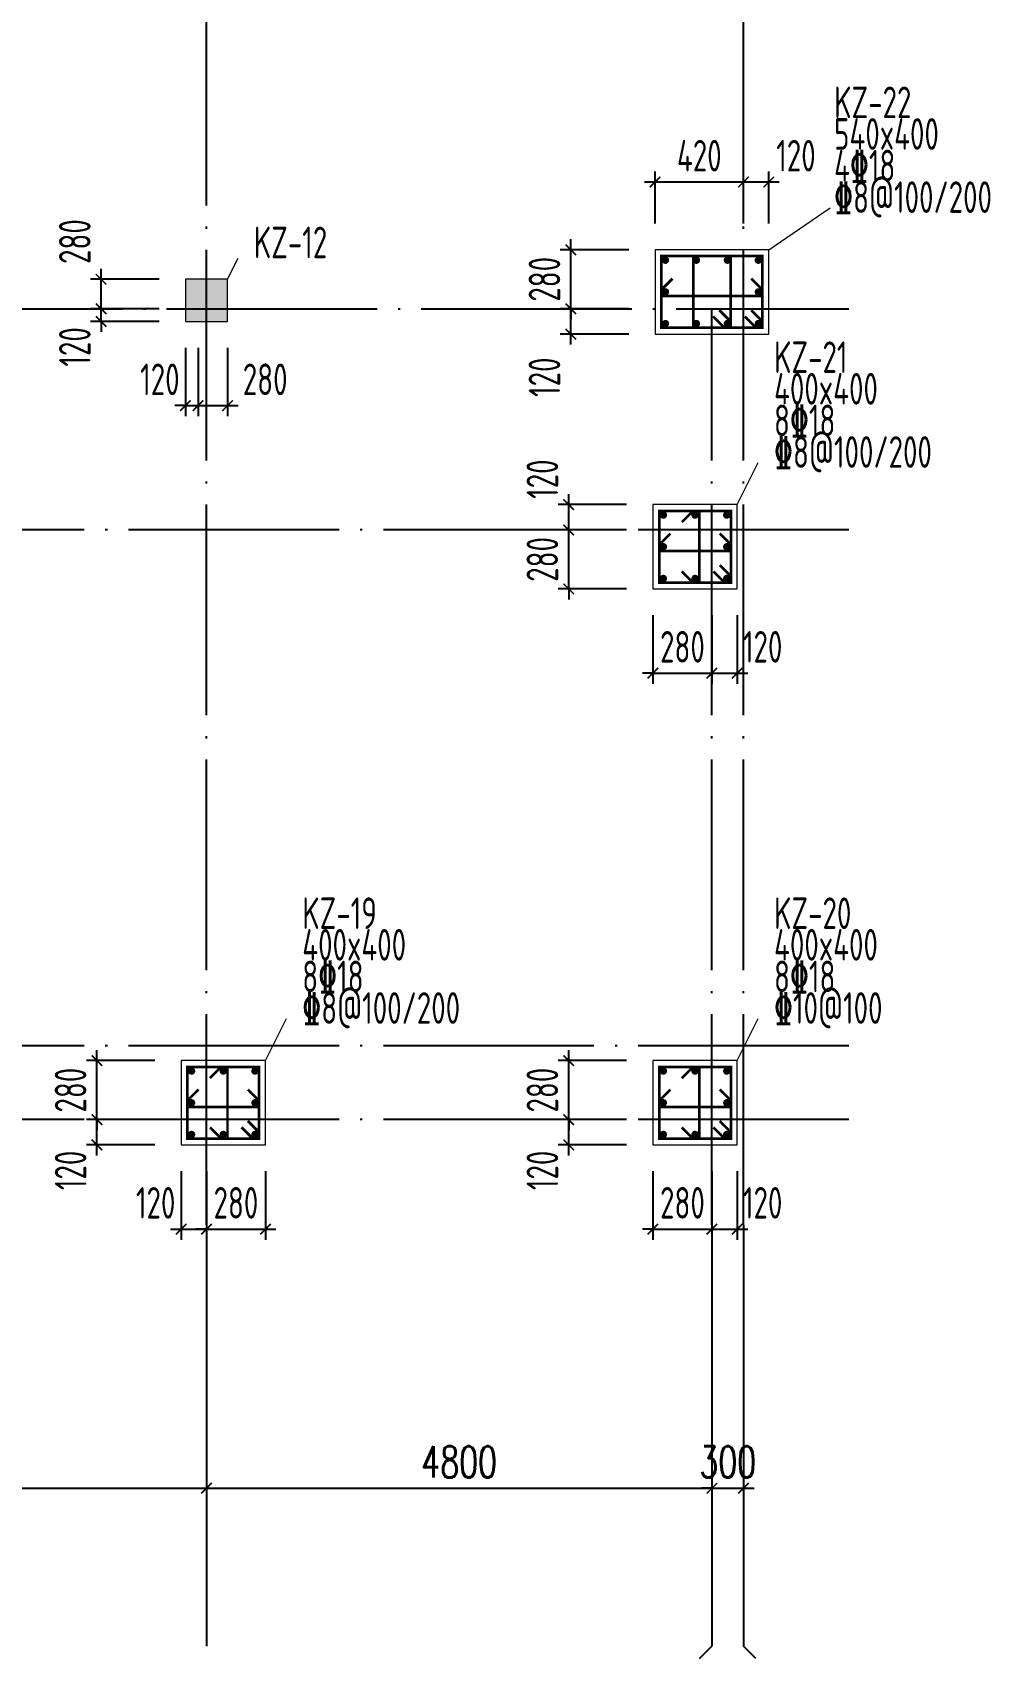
# Model space of a CAD drawing. Extents: x -638872 to -278819, y -139534 to 213996.
# Drawn here: x -574711 to -565615, y 18669 to 34109 of the extents above; entities that cross this region are included whole.
import ezdxf

# ---------------------------------------------------------------- set-up
doc = ezdxf.new("R2010")
doc.units = 0
doc.header["$LTSCALE"] = 1000
doc.header["$MEASUREMENT"] = 0
doc.linetypes.add('DOTE', pattern=[2.42, 2, -0.2, 0.02, -0.2])
doc.layers.get('0').update_dxf_attribs({"linetype": 'CONTINUOUS'})
doc.layers.get('Defpoints').update_dxf_attribs({"linetype": 'CONTINUOUS'})
for name, color, linetype in [('AXIS', 171, 'CONTINUOUS'), ('DOTE', 14, 'DOTE'), ('S_PCOLUMHOOPBAR', 24, 'CONTINUOUS')]:
    doc.layers.add(name, color=color, linetype=linetype)
for name, color, linetype, lineweight in [('COLU', 7, 'CONTINUOUS', 0), ('COLU_DIM', 3, 'CONTINUOUS', 0), ('COLU_HATCH', 251, 'CONTINUOUS', 0), ('DIM', 3, 'CONTINUOUS', 0), ('S_PColumMainBar', 14, 'CONTINUOUS', 25), ('柱集中标注', 2, 'CONTINUOUS', 18)]:
    doc.layers.add(name, color=color, linetype=linetype, lineweight=lineweight)
doc.styles.add('_TCH_DIM_T3', font='SIMPLEX', dxfattribs={"width": 0.705882, "bigfont": 'GBCBIG'})
doc.styles.add('FromPkpm', font='Pkpmeng', dxfattribs={"width": 0.7, "bigfont": 'hztxt'})
doc.styles.add('TSSD_Dimension', font='tssdeng.shx', dxfattribs={"width": 0.7, "bigfont": 'hztxt.shx'})
doc.dimstyles.new('_TCH_ARCH&&100', dxfattribs={"dimtxt": 297.5, "dimasz": 100, "dimexe": 250, "dimexo": 300, "dimgap": 100, "dimtad": 1, "dimdec": 0, "dimzin": 0, "dimdsep": 46, "dimtxsty": '_TCH_DIM_T3', "dimblk": 'ARCHTICK', "dimcen": 0.09, "dimclrt": 7, "dimazin": 2, "dimtfac": 1, "dimtdec": 0, "dimtix": 1, "dimtmove": 2, "dimatfit": 3, "dimfxl": 0, "dimtolj": 1, "dimtzin": 0, "dimarcsym": 0})
doc.dimstyles.new('TSSD_100_100', dxfattribs={"dimtxt": 300, "dimasz": 100, "dimexe": 100, "dimexo": 250, "dimgap": 100, "dimtad": 1, "dimdec": 0, "dimzin": 0, "dimdsep": 46, "dimtxsty": 'TSSD_Dimension', "dimblk": 'ARCHTICK', "dimblk1": 'ARCHTICK', "dimblk2": 'ARCHTICK', "dimcen": 0, "dimdle": 100, "dimclrt": 7, "dimadec": 0, "dimazin": 0, "dimtfac": 1, "dimtdec": 0, "dimtix": 1, "dimtmove": 2, "dimatfit": 3, "dimfxl": 0, "dimtolj": 1, "dimtzin": 0, "dimarcsym": 0})
doc.dimstyles.new('TSSD_50_100', dxfattribs={"dimtxt": 300, "dimasz": 100, "dimexe": 100, "dimexo": 250, "dimgap": 100, "dimtad": 1, "dimdec": 0, "dimlfac": 0.5, "dimzin": 0, "dimdsep": 46, "dimtxsty": 'TSSD_Dimension', "dimblk": 'ARCHTICK', "dimblk1": 'ARCHTICK', "dimblk2": 'ARCHTICK', "dimcen": 0, "dimdle": 100, "dimclrt": 7, "dimadec": 0, "dimazin": 0, "dimtfac": 1, "dimtdec": 0, "dimtix": 1, "dimtmove": 2, "dimatfit": 3, "dimfxl": 0, "dimtolj": 1, "dimtzin": 0, "dimarcsym": 0})

# ---------------------------------------------------------------- blocks, each defined once
blk = doc.blocks.new('_ArchTick')
at = {"color": 0, "linetype": 'ByBlock', "const_width": 0.15}
blk.add_lwpolyline([(-0.5, -0.5), (0.5, 0.5)], dxfattribs=at)
blk = doc.blocks.new('*D335')
at = {"layer": 'COLU_DIM', "color": 0, "lineweight": -2}
for p, q in [((-569600, 32046), (-569600, 32146)), ((-569050, 32046), (-569700, 32046)), ((-569600, 31486), (-569600, 32046)), ((-569050, 31486), (-569700, 31486)), ((-569600, 31486), (-569600, 31386))]:
    blk.add_line(p, q, dxfattribs=at)
at = {"layer": 'Defpoints', "color": 0}
for p in [(-569600, 32046), (-568800, 32046), (-568800, 31486)]:
    blk.add_point(p, dxfattribs=at)
at = {"layer": 'COLU_DIM', "color": 0, "lineweight": -2, "xscale": 100, "yscale": 100, "zscale": 100}
for p, rotation in [((-569600, 32046), 270), ((-569600, 31486), 90)]:
    blk.add_blockref('_ArchTick', p, dxfattribs=dict(at, rotation=rotation))
at = {"layer": 'COLU_DIM', "color": 7, "insert": (-569850, 31766), "char_height": 300, "attachment_point": 5, "rotation": 90, "style": 'TSSD_Dimension'}
blk.add_mtext('\\A1;280', dxfattribs=at)
blk = doc.blocks.new('*D336')
at = {"layer": 'COLU_DIM', "color": 0, "lineweight": -2}
for p, q in [((-568820, 28576), (-568820, 27926)), ((-568260, 28576), (-568260, 27926)), ((-568820, 28026), (-568920, 28026)), ((-568820, 28026), (-568260, 28026)), ((-568260, 28026), (-568160, 28026))]:
    blk.add_line(p, q, dxfattribs=at)
at = {"layer": 'Defpoints', "color": 0}
for p in [(-568820, 28826), (-568260, 28826), (-568260, 28026)]:
    blk.add_point(p, dxfattribs=at)
at = {"layer": 'COLU_DIM', "color": 0, "lineweight": -2, "xscale": 100, "yscale": 100, "zscale": 100}
blk.add_blockref('_ArchTick', (-568820, 28026), dxfattribs=at)
at = {"layer": 'COLU_DIM', "color": 0, "lineweight": -2, "xscale": 100, "yscale": 100, "zscale": 100, "rotation": 180}
blk.add_blockref('_ArchTick', (-568260, 28026), dxfattribs=at)
at = {"layer": 'COLU_DIM', "color": 7, "insert": (-568540, 28276), "char_height": 300, "attachment_point": 5, "style": 'TSSD_Dimension'}
blk.add_mtext('\\A1;280', dxfattribs=at)
blk = doc.blocks.new('*D337')
at = {"layer": 'COLU_DIM', "color": 0, "lineweight": -2}
for p, q in [((-568260, 28576), (-568260, 27926)), ((-568020, 28576), (-568020, 27926)), ((-568360, 28026), (-567920, 28026))]:
    blk.add_line(p, q, dxfattribs=at)
at = {"layer": 'Defpoints', "color": 0}
for p in [(-568260, 28826), (-568020, 28826), (-568020, 28026)]:
    blk.add_point(p, dxfattribs=at)
at = {"layer": 'COLU_DIM', "color": 0, "lineweight": -2, "xscale": 100, "yscale": 100, "zscale": 100, "rotation": 180}
blk.add_blockref('_ArchTick', (-568260, 28026), dxfattribs=at)
at = {"layer": 'COLU_DIM', "color": 0, "lineweight": -2, "xscale": 100, "yscale": 100, "zscale": 100}
blk.add_blockref('_ArchTick', (-568020, 28026), dxfattribs=at)
at = {"layer": 'COLU_DIM', "color": 7, "insert": (-567778, 28276), "char_height": 300, "attachment_point": 5, "style": 'TSSD_Dimension'}
blk.add_mtext('\\A1;120', dxfattribs=at)
blk = doc.blocks.new('*D338')
at = {"layer": 'COLU_DIM', "color": 0, "lineweight": -2}
for p, q in [((-569070, 29386), (-569720, 29386)), ((-569620, 29386), (-569620, 29486)), ((-569620, 28826), (-569620, 29386)), ((-569070, 28826), (-569720, 28826)), ((-569620, 28826), (-569620, 28726))]:
    blk.add_line(p, q, dxfattribs=at)
at = {"layer": 'Defpoints', "color": 0}
for p in [(-569620, 29386), (-568820, 29386), (-568820, 28826)]:
    blk.add_point(p, dxfattribs=at)
at = {"layer": 'COLU_DIM', "color": 0, "lineweight": -2, "xscale": 100, "yscale": 100, "zscale": 100}
for p, rotation in [((-569620, 29386), 270), ((-569620, 28826), 90)]:
    blk.add_blockref('_ArchTick', p, dxfattribs=dict(at, rotation=rotation))
at = {"layer": 'COLU_DIM', "color": 7, "insert": (-569870, 29106), "char_height": 300, "attachment_point": 5, "rotation": 90, "style": 'TSSD_Dimension'}
blk.add_mtext('\\A1;280', dxfattribs=at)
blk = doc.blocks.new('*D339')
at = {"layer": 'COLU_DIM', "color": 0, "lineweight": -2}
for p, q in [((-569620, 29286), (-569620, 29726)), ((-569070, 29626), (-569720, 29626)), ((-569070, 29386), (-569720, 29386))]:
    blk.add_line(p, q, dxfattribs=at)
at = {"layer": 'Defpoints', "color": 0}
for p in [(-569620, 29626), (-568820, 29626), (-568820, 29386)]:
    blk.add_point(p, dxfattribs=at)
at = {"layer": 'COLU_DIM', "color": 0, "lineweight": -2, "xscale": 100, "yscale": 100, "zscale": 100}
for p, rotation in [((-569620, 29626), 90), ((-569620, 29386), 270)]:
    blk.add_blockref('_ArchTick', p, dxfattribs=dict(at, rotation=rotation))
at = {"layer": 'COLU_DIM', "color": 7, "insert": (-569870, 29868), "char_height": 300, "attachment_point": 5, "rotation": 90, "style": 'TSSD_Dimension'}
blk.add_mtext('\\A1;120', dxfattribs=at)
blk = doc.blocks.new('*D378')
at = {"layer": 'COLU_DIM', "color": 0, "lineweight": -2}
for p, q in [((-568820, 23296), (-568820, 22646)), ((-568260, 23296), (-568260, 22646)), ((-568820, 22746), (-568920, 22746)), ((-568820, 22746), (-568260, 22746)), ((-568260, 22746), (-568160, 22746))]:
    blk.add_line(p, q, dxfattribs=at)
at = {"layer": 'Defpoints', "color": 0}
for p in [(-568820, 23546), (-568260, 23546), (-568260, 22746)]:
    blk.add_point(p, dxfattribs=at)
at = {"layer": 'COLU_DIM', "color": 0, "lineweight": -2, "xscale": 100, "yscale": 100, "zscale": 100}
blk.add_blockref('_ArchTick', (-568820, 22746), dxfattribs=at)
at = {"layer": 'COLU_DIM', "color": 0, "lineweight": -2, "xscale": 100, "yscale": 100, "zscale": 100, "rotation": 180}
blk.add_blockref('_ArchTick', (-568260, 22746), dxfattribs=at)
at = {"layer": 'COLU_DIM', "color": 7, "insert": (-568540, 22996), "char_height": 300, "attachment_point": 5, "style": 'TSSD_Dimension'}
blk.add_mtext('\\A1;280', dxfattribs=at)
blk = doc.blocks.new('*D379')
at = {"layer": 'COLU_DIM', "color": 0, "lineweight": -2}
for p, q in [((-568260, 23296), (-568260, 22646)), ((-568020, 23296), (-568020, 22646)), ((-568360, 22746), (-567920, 22746))]:
    blk.add_line(p, q, dxfattribs=at)
at = {"layer": 'Defpoints', "color": 0}
for p in [(-568260, 23546), (-568020, 23546), (-568020, 22746)]:
    blk.add_point(p, dxfattribs=at)
at = {"layer": 'COLU_DIM', "color": 0, "lineweight": -2, "xscale": 100, "yscale": 100, "zscale": 100, "rotation": 180}
blk.add_blockref('_ArchTick', (-568260, 22746), dxfattribs=at)
at = {"layer": 'COLU_DIM', "color": 0, "lineweight": -2, "xscale": 100, "yscale": 100, "zscale": 100}
blk.add_blockref('_ArchTick', (-568020, 22746), dxfattribs=at)
at = {"layer": 'COLU_DIM', "color": 7, "insert": (-567778, 22996), "char_height": 300, "attachment_point": 5, "style": 'TSSD_Dimension'}
blk.add_mtext('\\A1;120', dxfattribs=at)
blk = doc.blocks.new('*D380')
at = {"layer": 'COLU_DIM', "color": 0, "lineweight": -2}
for p, q in [((-569070, 23786), (-569720, 23786)), ((-569620, 23446), (-569620, 23886)), ((-569070, 23546), (-569720, 23546))]:
    blk.add_line(p, q, dxfattribs=at)
at = {"layer": 'Defpoints', "color": 0}
for p in [(-569620, 23786), (-568820, 23786), (-568820, 23546)]:
    blk.add_point(p, dxfattribs=at)
at = {"layer": 'COLU_DIM', "color": 0, "lineweight": -2, "xscale": 100, "yscale": 100, "zscale": 100}
for p, rotation in [((-569620, 23786), 90), ((-569620, 23546), 270)]:
    blk.add_blockref('_ArchTick', p, dxfattribs=dict(at, rotation=rotation))
at = {"layer": 'COLU_DIM', "color": 7, "insert": (-569870, 23304), "char_height": 300, "attachment_point": 5, "rotation": 90, "style": 'TSSD_Dimension'}
blk.add_mtext('\\A1;120', dxfattribs=at)
blk = doc.blocks.new('*D381')
at = {"layer": 'COLU_DIM', "color": 0, "lineweight": -2}
for p, q in [((-569620, 24346), (-569620, 24446)), ((-569070, 24346), (-569720, 24346)), ((-569620, 23786), (-569620, 24346)), ((-569070, 23786), (-569720, 23786)), ((-569620, 23786), (-569620, 23686))]:
    blk.add_line(p, q, dxfattribs=at)
at = {"layer": 'Defpoints', "color": 0}
for p in [(-569620, 24346), (-568820, 24346), (-568820, 23786)]:
    blk.add_point(p, dxfattribs=at)
at = {"layer": 'COLU_DIM', "color": 0, "lineweight": -2, "xscale": 100, "yscale": 100, "zscale": 100}
for p, rotation in [((-569620, 24346), 270), ((-569620, 23786), 90)]:
    blk.add_blockref('_ArchTick', p, dxfattribs=dict(at, rotation=rotation))
at = {"layer": 'COLU_DIM', "color": 7, "insert": (-569870, 24066), "char_height": 300, "attachment_point": 5, "rotation": 90, "style": 'TSSD_Dimension'}
blk.add_mtext('\\A1;280', dxfattribs=at)
blk = doc.blocks.new('*D382')
at = {"layer": 'COLU_DIM', "color": 0, "lineweight": -2}
for p, q in [((-573300, 23296), (-573300, 22646)), ((-573060, 23296), (-573060, 22646)), ((-573400, 22746), (-572960, 22746))]:
    blk.add_line(p, q, dxfattribs=at)
at = {"layer": 'Defpoints', "color": 0}
for p in [(-573300, 23546), (-573060, 23546), (-573060, 22746)]:
    blk.add_point(p, dxfattribs=at)
at = {"layer": 'COLU_DIM', "color": 0, "lineweight": -2, "xscale": 100, "yscale": 100, "zscale": 100, "rotation": 180}
blk.add_blockref('_ArchTick', (-573300, 22746), dxfattribs=at)
at = {"layer": 'COLU_DIM', "color": 0, "lineweight": -2, "xscale": 100, "yscale": 100, "zscale": 100}
blk.add_blockref('_ArchTick', (-573060, 22746), dxfattribs=at)
at = {"layer": 'COLU_DIM', "color": 7, "insert": (-573542, 22996), "char_height": 300, "attachment_point": 5, "style": 'TSSD_Dimension'}
blk.add_mtext('\\A1;120', dxfattribs=at)
blk = doc.blocks.new('*D383')
at = {"layer": 'COLU_DIM', "color": 0, "lineweight": -2}
for p, q in [((-573060, 23296), (-573060, 22646)), ((-572500, 23296), (-572500, 22646)), ((-573060, 22746), (-573160, 22746)), ((-573060, 22746), (-572500, 22746)), ((-572500, 22746), (-572400, 22746))]:
    blk.add_line(p, q, dxfattribs=at)
at = {"layer": 'Defpoints', "color": 0}
for p in [(-573060, 23546), (-572500, 23546), (-572500, 22746)]:
    blk.add_point(p, dxfattribs=at)
at = {"layer": 'COLU_DIM', "color": 0, "lineweight": -2, "xscale": 100, "yscale": 100, "zscale": 100}
blk.add_blockref('_ArchTick', (-573060, 22746), dxfattribs=at)
at = {"layer": 'COLU_DIM', "color": 0, "lineweight": -2, "xscale": 100, "yscale": 100, "zscale": 100, "rotation": 180}
blk.add_blockref('_ArchTick', (-572500, 22746), dxfattribs=at)
at = {"layer": 'COLU_DIM', "color": 7, "insert": (-572780, 22996), "char_height": 300, "attachment_point": 5, "style": 'TSSD_Dimension'}
blk.add_mtext('\\A1;280', dxfattribs=at)
blk = doc.blocks.new('*D384')
at = {"layer": 'COLU_DIM', "color": 0, "lineweight": -2}
for p, q in [((-573550, 23786), (-574200, 23786)), ((-574100, 23446), (-574100, 23886)), ((-573550, 23546), (-574200, 23546))]:
    blk.add_line(p, q, dxfattribs=at)
at = {"layer": 'Defpoints', "color": 0}
for p in [(-574100, 23786), (-573300, 23786), (-573300, 23546)]:
    blk.add_point(p, dxfattribs=at)
at = {"layer": 'COLU_DIM', "color": 0, "lineweight": -2, "xscale": 100, "yscale": 100, "zscale": 100}
for p, rotation in [((-574100, 23786), 90), ((-574100, 23546), 270)]:
    blk.add_blockref('_ArchTick', p, dxfattribs=dict(at, rotation=rotation))
at = {"layer": 'COLU_DIM', "color": 7, "insert": (-574350, 23304), "char_height": 300, "attachment_point": 5, "rotation": 90, "style": 'TSSD_Dimension'}
blk.add_mtext('\\A1;120', dxfattribs=at)
blk = doc.blocks.new('*D385')
at = {"layer": 'COLU_DIM', "color": 0, "lineweight": -2}
for p, q in [((-574100, 24346), (-574100, 24446)), ((-573550, 24346), (-574200, 24346)), ((-574100, 23786), (-574100, 24346)), ((-573550, 23786), (-574200, 23786)), ((-574100, 23786), (-574100, 23686))]:
    blk.add_line(p, q, dxfattribs=at)
at = {"layer": 'Defpoints', "color": 0}
for p in [(-574100, 24346), (-573300, 24346), (-573300, 23786)]:
    blk.add_point(p, dxfattribs=at)
at = {"layer": 'COLU_DIM', "color": 0, "lineweight": -2, "xscale": 100, "yscale": 100, "zscale": 100}
for p, rotation in [((-574100, 24346), 270), ((-574100, 23786), 90)]:
    blk.add_blockref('_ArchTick', p, dxfattribs=dict(at, rotation=rotation))
at = {"layer": 'COLU_DIM', "color": 7, "insert": (-574350, 24066), "char_height": 300, "attachment_point": 5, "rotation": 90, "style": 'TSSD_Dimension'}
blk.add_mtext('\\A1;280', dxfattribs=at)
blk = doc.blocks.new('*D406')
at = {"layer": 'COLU_DIM', "color": 0, "lineweight": -2}
for p, q in [((-573260, 31116), (-573260, 30466)), ((-573140, 31116), (-573140, 30466)), ((-573260, 30566), (-573360, 30566)), ((-573260, 30566), (-573140, 30566)), ((-573140, 30566), (-573040, 30566))]:
    blk.add_line(p, q, dxfattribs=at)
at = {"layer": 'Defpoints', "color": 0}
for p in [(-573260, 31366), (-573140, 31366), (-573140, 30566)]:
    blk.add_point(p, dxfattribs=at)
at = {"layer": 'COLU_DIM', "color": 0, "lineweight": -2, "xscale": 100, "yscale": 100, "zscale": 100}
blk.add_blockref('_ArchTick', (-573260, 30566), dxfattribs=at)
at = {"layer": 'COLU_DIM', "color": 0, "lineweight": -2, "xscale": 100, "yscale": 100, "zscale": 100, "rotation": 180}
blk.add_blockref('_ArchTick', (-573140, 30566), dxfattribs=at)
at = {"layer": 'COLU_DIM', "color": 7, "insert": (-573502, 30816), "char_height": 300, "attachment_point": 5, "style": 'TSSD_Dimension'}
blk.add_mtext('\\A1;120', dxfattribs=at)
blk = doc.blocks.new('*D407')
at = {"layer": 'COLU_DIM', "color": 0, "lineweight": -2}
for p, q in [((-573140, 31116), (-573140, 30466)), ((-572860, 31116), (-572860, 30466)), ((-573240, 30566), (-572760, 30566))]:
    blk.add_line(p, q, dxfattribs=at)
at = {"layer": 'Defpoints', "color": 0}
for p in [(-573140, 31366), (-572860, 31366), (-572860, 30566)]:
    blk.add_point(p, dxfattribs=at)
at = {"layer": 'COLU_DIM', "color": 0, "lineweight": -2, "xscale": 100, "yscale": 100, "zscale": 100, "rotation": 180}
blk.add_blockref('_ArchTick', (-573140, 30566), dxfattribs=at)
at = {"layer": 'COLU_DIM', "color": 0, "lineweight": -2, "xscale": 100, "yscale": 100, "zscale": 100}
blk.add_blockref('_ArchTick', (-572860, 30566), dxfattribs=at)
at = {"layer": 'COLU_DIM', "color": 7, "insert": (-572502, 30816), "char_height": 300, "attachment_point": 5, "style": 'TSSD_Dimension'}
blk.add_mtext('\\A1;280', dxfattribs=at)
blk = doc.blocks.new('*D408')
at = {"layer": 'COLU_DIM', "color": 0, "lineweight": -2}
for p, q in [((-574060, 31486), (-574060, 31586)), ((-573510, 31486), (-574160, 31486)), ((-573510, 31366), (-574160, 31366)), ((-574060, 31366), (-574060, 31486)), ((-574060, 31366), (-574060, 31266))]:
    blk.add_line(p, q, dxfattribs=at)
at = {"layer": 'Defpoints', "color": 0}
for p in [(-574060, 31486), (-573260, 31486), (-573260, 31366)]:
    blk.add_point(p, dxfattribs=at)
at = {"layer": 'COLU_DIM', "color": 0, "lineweight": -2, "xscale": 100, "yscale": 100, "zscale": 100}
for p, rotation in [((-574060, 31486), 270), ((-574060, 31366), 90)]:
    blk.add_blockref('_ArchTick', p, dxfattribs=dict(at, rotation=rotation))
at = {"layer": 'COLU_DIM', "color": 7, "insert": (-574310, 31124), "char_height": 300, "attachment_point": 5, "rotation": 90, "style": 'TSSD_Dimension'}
blk.add_mtext('\\A1;120', dxfattribs=at)
blk = doc.blocks.new('*D409')
at = {"layer": 'COLU_DIM', "color": 0, "lineweight": -2}
for p, q in [((-574060, 31386), (-574060, 31866)), ((-573510, 31766), (-574160, 31766)), ((-573510, 31486), (-574160, 31486))]:
    blk.add_line(p, q, dxfattribs=at)
at = {"layer": 'Defpoints', "color": 0}
for p in [(-574060, 31766), (-573260, 31766), (-573260, 31486)]:
    blk.add_point(p, dxfattribs=at)
at = {"layer": 'COLU_DIM', "color": 0, "lineweight": -2, "xscale": 100, "yscale": 100, "zscale": 100}
for p, rotation in [((-574060, 31766), 90), ((-574060, 31486), 270)]:
    blk.add_blockref('_ArchTick', p, dxfattribs=dict(at, rotation=rotation))
at = {"layer": 'COLU_DIM', "color": 7, "insert": (-574310, 32124), "char_height": 300, "attachment_point": 5, "rotation": 90, "style": 'TSSD_Dimension'}
blk.add_mtext('\\A1;280', dxfattribs=at)
blk = doc.blocks.new('*D587')
at = {"layer": 'COLU_DIM', "color": 0, "lineweight": -2}
for p, q in [((-569600, 31146), (-569600, 31586)), ((-569050, 31486), (-569700, 31486)), ((-569050, 31246), (-569700, 31246))]:
    blk.add_line(p, q, dxfattribs=at)
at = {"layer": 'Defpoints', "color": 0}
for p in [(-569600, 31486), (-568800, 31486), (-568800, 31246)]:
    blk.add_point(p, dxfattribs=at)
at = {"layer": 'COLU_DIM', "color": 0, "lineweight": -2, "xscale": 100, "yscale": 100, "zscale": 100}
for p, rotation in [((-569600, 31486), 90), ((-569600, 31246), 270)]:
    blk.add_blockref('_ArchTick', p, dxfattribs=dict(at, rotation=rotation))
at = {"layer": 'COLU_DIM', "color": 7, "insert": (-569850, 30836), "char_height": 300, "attachment_point": 5, "rotation": 90, "style": 'TSSD_Dimension'}
blk.add_mtext('\\A1;120', dxfattribs=at)
blk = doc.blocks.new('*D588')
at = {"layer": 'Defpoints', "color": 0}
for p in [(-567960, 32690), (-568800, 32046), (-567960, 32046)]:
    blk.add_point(p, dxfattribs=at)
at = {"layer": 'DIM', "color": 0, "lineweight": -2}
for p, q in [((-568800, 32296), (-568800, 32790)), ((-567960, 32296), (-567960, 32790)), ((-568900, 32690), (-567860, 32690))]:
    blk.add_line(p, q, dxfattribs=at)
at = {"layer": 'DIM', "color": 0, "lineweight": -2, "xscale": 100, "yscale": 100, "zscale": 100, "rotation": 180}
blk.add_blockref('_ArchTick', (-568800, 32690), dxfattribs=at)
at = {"layer": 'DIM', "color": 0, "lineweight": -2, "xscale": 100, "yscale": 100, "zscale": 100}
blk.add_blockref('_ArchTick', (-567960, 32690), dxfattribs=at)
at = {"layer": 'DIM', "color": 7, "insert": (-568380, 32940), "char_height": 300, "attachment_point": 5, "style": 'TSSD_Dimension'}
blk.add_mtext('\\A1;420', dxfattribs=at)
blk = doc.blocks.new('*D589')
at = {"layer": 'Defpoints', "color": 0}
for p in [(-567720, 32690), (-567960, 32046), (-567720, 32046)]:
    blk.add_point(p, dxfattribs=at)
at = {"layer": 'DIM', "color": 0, "lineweight": -2}
for p, q in [((-567960, 32296), (-567960, 32790)), ((-567720, 32296), (-567720, 32790)), ((-568060, 32690), (-567620, 32690))]:
    blk.add_line(p, q, dxfattribs=at)
at = {"layer": 'DIM', "color": 0, "lineweight": -2, "xscale": 100, "yscale": 100, "zscale": 100, "rotation": 180}
blk.add_blockref('_ArchTick', (-567960, 32690), dxfattribs=at)
at = {"layer": 'DIM', "color": 0, "lineweight": -2, "xscale": 100, "yscale": 100, "zscale": 100}
blk.add_blockref('_ArchTick', (-567720, 32690), dxfattribs=at)
at = {"layer": 'DIM', "color": 7, "insert": (-567462, 32940), "char_height": 300, "attachment_point": 5, "style": 'TSSD_Dimension'}
blk.add_mtext('\\A1;120', dxfattribs=at)
blk = doc.blocks.new('*D645')
at = {"layer": 'AXIS', "color": 0, "lineweight": -2}
for p, q in [((-577260, 22486), (-577260, 20036)), ((-573060, 22486), (-573060, 20036)), ((-577260, 20286), (-573060, 20286))]:
    blk.add_line(p, q, dxfattribs=at)
at = {"layer": 'Defpoints', "color": 0}
for p in [(-577260, 22786), (-573060, 22786), (-573060, 20286)]:
    blk.add_point(p, dxfattribs=at)
at = {"layer": 'AXIS', "color": 0, "lineweight": -2, "xscale": 100, "yscale": 100, "zscale": 100, "rotation": 180}
blk.add_blockref('_ArchTick', (-577260, 20286), dxfattribs=at)
at = {"layer": 'AXIS', "color": 0, "lineweight": -2, "xscale": 100, "yscale": 100, "zscale": 100}
blk.add_blockref('_ArchTick', (-573060, 20286), dxfattribs=at)
at = {"layer": 'AXIS', "color": 7, "insert": (-575160, 20535), "char_height": 297.5, "attachment_point": 5, "style": '_TCH_DIM_T3'}
blk.add_mtext('\\A1;4200', dxfattribs=at)
blk = doc.blocks.new('*D646')
at = {"layer": 'AXIS', "color": 0, "lineweight": -2}
for p, q in [((-573060, 22486), (-573060, 20036)), ((-568260, 22486), (-568260, 20036)), ((-573060, 20286), (-568260, 20286))]:
    blk.add_line(p, q, dxfattribs=at)
at = {"layer": 'Defpoints', "color": 0}
for p in [(-573060, 22786), (-568260, 22786), (-568260, 20286)]:
    blk.add_point(p, dxfattribs=at)
at = {"layer": 'AXIS', "color": 0, "lineweight": -2, "xscale": 100, "yscale": 100, "zscale": 100, "rotation": 180}
blk.add_blockref('_ArchTick', (-573060, 20286), dxfattribs=at)
at = {"layer": 'AXIS', "color": 0, "lineweight": -2, "xscale": 100, "yscale": 100, "zscale": 100}
blk.add_blockref('_ArchTick', (-568260, 20286), dxfattribs=at)
at = {"layer": 'AXIS', "color": 7, "insert": (-570660, 20535), "char_height": 297.5, "attachment_point": 5, "style": '_TCH_DIM_T3'}
blk.add_mtext('\\A1;4800', dxfattribs=at)
blk = doc.blocks.new('*D647')
at = {"layer": 'AXIS', "color": 0, "lineweight": -2}
for p, q in [((-568260, 22486), (-568260, 20036)), ((-567960, 22486), (-567960, 20036)), ((-568260, 20286), (-568360, 20286)), ((-568260, 20286), (-567960, 20286)), ((-567960, 20286), (-567860, 20286))]:
    blk.add_line(p, q, dxfattribs=at)
at = {"layer": 'Defpoints', "color": 0}
for p in [(-568260, 22786), (-567960, 22786), (-567960, 20286)]:
    blk.add_point(p, dxfattribs=at)
at = {"layer": 'AXIS', "color": 0, "lineweight": -2, "xscale": 100, "yscale": 100, "zscale": 100}
blk.add_blockref('_ArchTick', (-568260, 20286), dxfattribs=at)
at = {"layer": 'AXIS', "color": 0, "lineweight": -2, "xscale": 100, "yscale": 100, "zscale": 100, "rotation": 180}
blk.add_blockref('_ArchTick', (-567960, 20286), dxfattribs=at)
at = {"layer": 'AXIS', "color": 7, "insert": (-568110, 20535), "char_height": 297.5, "attachment_point": 5, "style": '_TCH_DIM_T3'}
blk.add_mtext('\\A1;300', dxfattribs=at)

msp = doc.modelspace()

# ---------------------------------------------------------------- hatches: boundary and pattern name
at = {"layer": 'COLU_HATCH'}
msp.add_hatch(color=256, dxfattribs=at).paths.add_polyline_path([(-572860.1, 31366.16), (-572860.1, 31766.16), (-573260.1, 31766.16), (-573260.1, 31366.16)])

# ---------------------------------------------------------------- linework, layer by layer
at = {"layer": 'AXIS'}
for p, q in [((-573060.1, 22786.16), (-573060.1, 18786.16)), ((-568260.1, 22786.16), (-568260.1, 18786.16)), ((-567960.1, 22786.16), (-567960.1, 18786.16)), ((-568377.26, 18669.01), (-568260.1, 18786.16)), ((-567842.95, 18669.01), (-567960.1, 18786.16))]:
    msp.add_line(p, q, dxfattribs=at)
at = {"layer": 'COLU'}
for points in [[(-567720.1, 31246.16), (-567720.1, 32046.16), (-568800.1, 32046.16), (-568800.1, 31246.16)], [(-572860.1, 31366.16), (-572860.1, 31766.16), (-573260.1, 31766.16), (-573260.1, 31366.16)], [(-568020.1, 28826.16), (-568020.1, 29626.16), (-568820.1, 29626.16), (-568820.1, 28826.16)], [(-572500.1, 23546.16), (-572500.1, 24346.16), (-573300.1, 24346.16), (-573300.1, 23546.16)], [(-568020.1, 23546.16), (-568020.1, 24346.16), (-568820.1, 24346.16), (-568820.1, 23546.16)]]:
    msp.add_lwpolyline(points, close=True, dxfattribs=at)
at = {"layer": 'DOTE', "color": 8, "linetype": 'DOTE'}
for p, q in [((-573060.1, 22786.16), (-573060.1, 37686.16)), ((-567960.1, 22786.16), (-567960.1, 37686.16)), ((-612160.1, 31486.16), (-566960.1, 31486.16)), ((-568260.1, 22786.16), (-568260.1, 31486.16)), ((-566960.1, 29386.16), (-612160.1, 29386.16)), ((-566960.1, 24486.16), (-612160.1, 24486.16)), ((-566960.1, 23786.16), (-612160.1, 23786.16))]:
    msp.add_line(p, q, dxfattribs=at)
at = {"layer": 'S_PCOLUMHOOPBAR', "ltscale": 2, "const_width": 25}
for points in [[(-567946.17, 31412.23), (-567840.1, 31306.16), (-567780.1, 31306.16), (-567780.1, 31366.16), (-567780.1, 31306.16), (-567780.1, 31986.16), (-568740.1, 31986.16), (-568740.1, 31306.16), (-567840.1, 31306.16), (-567780.1, 31306.16), (-567780.1, 31366.16), (-567886.17, 31472.23)], [(-568248.84, 31412.23), (-568142.77, 31306.16), (-568082.77, 31306.16), (-568082.77, 31366.16), (-568082.77, 31306.16), (-568082.77, 31986.16), (-568437.43, 31986.16), (-568437.43, 31306.16), (-568142.77, 31306.16), (-568082.77, 31306.16), (-568082.77, 31366.16), (-568188.84, 31472.23)], [(-568634.04, 31772.23), (-568740.1, 31666.16), (-568740.1, 31606.16), (-567780.1, 31606.16), (-567780.1, 31666.16), (-567886.17, 31772.23)], [(-568246.17, 28992.23), (-568140.1, 28886.16), (-568080.1, 28886.16), (-568080.1, 28946.16), (-568080.1, 28886.16), (-568080.1, 29566.16), (-568760.1, 29566.16), (-568760.1, 28886.16), (-568140.1, 28886.16), (-568080.1, 28886.16), (-568080.1, 28946.16), (-568186.17, 29052.23)], [(-568546.17, 28992.23), (-568440.1, 28886.16), (-568380.1, 28886.16), (-568380.1, 29566.16), (-568440.1, 29566.16), (-568546.17, 29460.1)], [(-568654.04, 29352.23), (-568760.1, 29246.16), (-568760.1, 29186.16), (-568080.1, 29186.16), (-568080.1, 29246.16), (-568186.17, 29352.23)], [(-572726.17, 23712.23), (-572620.1, 23606.16), (-572560.1, 23606.16), (-572560.1, 23666.16), (-572560.1, 23606.16), (-572560.1, 24286.16), (-573240.1, 24286.16), (-573240.1, 23606.16), (-572620.1, 23606.16), (-572560.1, 23606.16), (-572560.1, 23666.16), (-572666.17, 23772.23)], [(-573026.17, 23712.23), (-572920.1, 23606.16), (-572860.1, 23606.16), (-572860.1, 24286.16), (-572920.1, 24286.16), (-573026.17, 24180.1)], [(-568246.17, 23712.23), (-568140.1, 23606.16), (-568080.1, 23606.16), (-568080.1, 23666.16), (-568080.1, 23606.16), (-568080.1, 24286.16), (-568760.1, 24286.16), (-568760.1, 23606.16), (-568140.1, 23606.16), (-568080.1, 23606.16), (-568080.1, 23666.16), (-568186.17, 23772.23)], [(-568546.17, 23712.23), (-568440.1, 23606.16), (-568380.1, 23606.16), (-568380.1, 24286.16), (-568440.1, 24286.16), (-568546.17, 24180.1)], [(-573134.04, 24072.23), (-573240.1, 23966.16), (-573240.1, 23906.16), (-572560.1, 23906.16), (-572560.1, 23966.16), (-572666.17, 24072.23)], [(-568654.04, 24072.23), (-568760.1, 23966.16), (-568760.1, 23906.16), (-568080.1, 23906.16), (-568080.1, 23966.16), (-568186.17, 24072.23)]]:
    msp.add_lwpolyline(points, dxfattribs=at)
at = {"layer": 'S_PColumMainBar', "ltscale": 2, "const_width": 35}
for points in [[(-568683.6, 31947.16, 1), (-568718.6, 31947.16, 1)], [(-568389.6, 31947.16, 1), (-568424.6, 31947.16, 1)], [(-568095.6, 31947.16, 1), (-568130.6, 31947.16, 1)], [(-567801.6, 31947.16, 1), (-567836.6, 31947.16, 1)], [(-568683.6, 31646.16, 1), (-568718.6, 31646.16, 1)], [(-567801.6, 31646.16, 1), (-567836.6, 31646.16, 1)], [(-568683.6, 31345.16, 1), (-568718.6, 31345.16, 1)], [(-568389.6, 31345.16, 1), (-568424.6, 31345.16, 1)], [(-568095.6, 31345.16, 1), (-568130.6, 31345.16, 1)], [(-567801.6, 31345.16, 1), (-567836.6, 31345.16, 1)], [(-568703.6, 29527.16, 1), (-568738.6, 29527.16, 1)], [(-568402.6, 29527.16, 1), (-568437.6, 29527.16, 1)], [(-568101.6, 29527.16, 1), (-568136.6, 29527.16, 1)], [(-568703.6, 29226.16, 1), (-568738.6, 29226.16, 1)], [(-568101.6, 29226.16, 1), (-568136.6, 29226.16, 1)], [(-568703.6, 28925.16, 1), (-568738.6, 28925.16, 1)], [(-568402.6, 28925.16, 1), (-568437.6, 28925.16, 1)], [(-568101.6, 28925.16, 1), (-568136.6, 28925.16, 1)], [(-573183.6, 24247.16, 1), (-573218.6, 24247.16, 1)], [(-572882.6, 24247.16, 1), (-572917.6, 24247.16, 1)], [(-572581.6, 24247.16, 1), (-572616.6, 24247.16, 1)], [(-568703.6, 24247.16, 1), (-568738.6, 24247.16, 1)], [(-568402.6, 24247.16, 1), (-568437.6, 24247.16, 1)], [(-568101.6, 24247.16, 1), (-568136.6, 24247.16, 1)], [(-573183.6, 23946.16, 1), (-573218.6, 23946.16, 1)], [(-572581.6, 23946.16, 1), (-572616.6, 23946.16, 1)], [(-568703.6, 23946.16, 1), (-568738.6, 23946.16, 1)], [(-568101.6, 23946.16, 1), (-568136.6, 23946.16, 1)], [(-573183.6, 23645.16, 1), (-573218.6, 23645.16, 1)], [(-572882.6, 23645.16, 1), (-572917.6, 23645.16, 1)], [(-572581.6, 23645.16, 1), (-572616.6, 23645.16, 1)], [(-568703.6, 23645.16, 1), (-568738.6, 23645.16, 1)], [(-568402.6, 23645.16, 1), (-568437.6, 23645.16, 1)], [(-568101.6, 23645.16, 1), (-568136.6, 23645.16, 1)]]:
    msp.add_lwpolyline(points, format="xyb", close=True, dxfattribs=at)
at = {"layer": '柱集中标注', "lineweight": 18, "ltscale": 2}
for p, q in [((-567720.1, 32046.16), (-567138.47, 32446.16)), ((-568020.1, 29626.16), (-567820.1, 30026.16)), ((-572500.1, 24346.16), (-572300.1, 24746.16)), ((-568020.1, 24346.16), (-567820.1, 24746.16))]:
    msp.add_line(p, q, dxfattribs=at)
at = {"layer": '柱集中标注', "lineweight": 18, "ltscale": 1}
msp.add_line((-572860.1, 31766.16), (-572760.1, 31966.16), dxfattribs=at)

# ---------------------------------------------------------------- texts
at = {"layer": '柱集中标注', "lineweight": 25, "style": 'FromPkpm', "width": 0.7}
for s, p in [('KZ-22', (-567099.74, 33296.16)), ('540x400', (-567099.74, 32996.16)), ('4\x8418', (-567099.74, 32696.16)), ('\x848@100/200', (-567099.74, 32396.16)), ('KZ-12', (-572610.1, 31966.16)), ('KZ-21', (-567670.1, 30876.16)), ('400x400', (-567670.1, 30576.16)), ('8\x8418', (-567670.1, 30276.16)), ('\x848@100/200', (-567670.1, 29976.16)), ('KZ-19', (-572150.1, 25596.16)), ('KZ-20', (-567670.1, 25596.16)), ('400x400', (-572150.1, 25296.16)), ('400x400', (-567670.1, 25296.16)), ('8\x8418', (-572150.1, 24996.16)), ('8\x8418', (-567670.1, 24996.16)), ('\x848@100/200', (-572150.1, 24696.16)), ('\x8410@100', (-567670.1, 24696.16))]:
    msp.add_text(s, height=300, dxfattribs=at).set_placement(p)

# ---------------------------------------------------------------- dimensions: what is measured, and where the dimension line sits
at = {"layer": 'AXIS'}
for p1, p2, text, picture, middle in [((-577260.1, 22786.16), (-573060.1, 22786.16), '4200', '*D645', (-575160.1, 20534.91)), ((-573060.1, 22786.16), (-568260.1, 22786.16), '4800', '*D646', (-570660.1, 20534.91)), ((-568260.1, 22786.16), (-567960.1, 22786.16), '300', '*D647', (-568110.1, 20534.91))]:
    dim = msp.add_aligned_dim(p1=p1, p2=p2, distance=-2500, text=text, dimstyle='_TCH_ARCH&&100', dxfattribs=at)
    dim.commit()
    dim.dimension.update_dxf_attribs({"geometry": picture, "text_midpoint": middle})
at = {"layer": 'COLU_DIM'}
for base, p1, p2, dimstyle, picture, middle in [((-574060.1, 31766.16), (-573260.1, 31486.16), (-573260.1, 31766.16), 'TSSD_100_100', '*D409', (-574310.1, 32124.24)), ((-574060.1, 31486.16), (-573260.1, 31366.16), (-573260.1, 31486.16), 'TSSD_100_100', '*D408', (-574310.1, 31124.24)), ((-569600.1, 31486.16), (-568800.1, 31246.16), (-568800.1, 31486.16), 'TSSD_50_100', '*D587', (-569850.1, 30835.8)), ((-569620.1, 29626.16), (-568820.1, 29386.16), (-568820.1, 29626.16), 'TSSD_50_100', '*D339', (-569870.1, 29868.09)), ((-574100.1, 23786.16), (-573300.1, 23546.16), (-573300.1, 23786.16), 'TSSD_50_100', '*D384', (-574350.1, 23304.24)), ((-569620.1, 23786.16), (-568820.1, 23546.16), (-568820.1, 23786.16), 'TSSD_50_100', '*D380', (-569870.1, 23304.24))]:
    dim = msp.add_linear_dim(base=base, p1=p1, p2=p2, angle=270, dimstyle=dimstyle, dxfattribs=at)
    dim.commit()
    dim.dimension.update_dxf_attribs({"geometry": picture, "text_midpoint": middle, "dimtype": 128})
for base, p1, p2, picture, middle in [((-569600.1, 32046.16), (-568800.1, 31486.16), (-568800.1, 32046.16), '*D335', (-569850.1, 31766.16)), ((-569620.1, 29386.16), (-568820.1, 28826.16), (-568820.1, 29386.16), '*D338', (-569870.1, 29106.16)), ((-574100.1, 24346.16), (-573300.1, 23786.16), (-573300.1, 24346.16), '*D385', (-574350.1, 24066.16)), ((-569620.1, 24346.16), (-568820.1, 23786.16), (-568820.1, 24346.16), '*D381', (-569870.1, 24066.16))]:
    dim = msp.add_linear_dim(base=base, p1=p1, p2=p2, angle=270, dimstyle='TSSD_50_100', dxfattribs=at)
    dim.commit()
    dim.dimension.update_dxf_attribs({"geometry": picture, "text_midpoint": middle})
for base, p1, p2, dimstyle, picture, middle in [((-573140.1, 30566.16), (-573260.1, 31366.16), (-573140.1, 31366.16), 'TSSD_100_100', '*D406', (-573502.03, 30816.16)), ((-572860.1, 30566.16), (-573140.1, 31366.16), (-572860.1, 31366.16), 'TSSD_100_100', '*D407', (-572502.03, 30816.16)), ((-568020.1, 28026.16), (-568260.1, 28826.16), (-568020.1, 28826.16), 'TSSD_50_100', '*D337', (-567778.18, 28276.16)), ((-573060.1, 22746.16), (-573300.1, 23546.16), (-573060.1, 23546.16), 'TSSD_50_100', '*D382', (-573542.03, 22996.16)), ((-568020.1, 22746.16), (-568260.1, 23546.16), (-568020.1, 23546.16), 'TSSD_50_100', '*D379', (-567778.18, 22996.16))]:
    dim = msp.add_linear_dim(base=base, p1=p1, p2=p2, dimstyle=dimstyle, dxfattribs=at)
    dim.commit()
    dim.dimension.update_dxf_attribs({"geometry": picture, "text_midpoint": middle, "dimtype": 128})
for base, p1, p2, picture, middle in [((-568260.1, 28026.16), (-568820.1, 28826.16), (-568260.1, 28826.16), '*D336', (-568540.1, 28276.16)), ((-572500.1, 22746.16), (-573060.1, 23546.16), (-572500.1, 23546.16), '*D383', (-572780.1, 22996.16)), ((-568260.1, 22746.16), (-568820.1, 23546.16), (-568260.1, 23546.16), '*D378', (-568540.1, 22996.16))]:
    dim = msp.add_linear_dim(base=base, p1=p1, p2=p2, dimstyle='TSSD_50_100', dxfattribs=at)
    dim.commit()
    dim.dimension.update_dxf_attribs({"geometry": picture, "text_midpoint": middle})
at = {"layer": 'DIM'}
dim = msp.add_linear_dim(base=(-567960.1, 32689.8), p1=(-568800.1, 32046.16), p2=(-567960.1, 32046.16), text='420', dimstyle='TSSD_100_100', dxfattribs=at)
dim.commit()
dim.dimension.update_dxf_attribs({"geometry": '*D588', "text_midpoint": (-568380.1, 32939.8)})
dim = msp.add_linear_dim(base=(-567720.1, 32689.8), p1=(-567960.1, 32046.16), p2=(-567720.1, 32046.16), text='120', dimstyle='TSSD_100_100', dxfattribs=at)
dim.commit()
dim.dimension.update_dxf_attribs({"geometry": '*D589', "text_midpoint": (-567462.03, 32939.8), "dimtype": 128})

doc.saveas('drawing.dxf')
